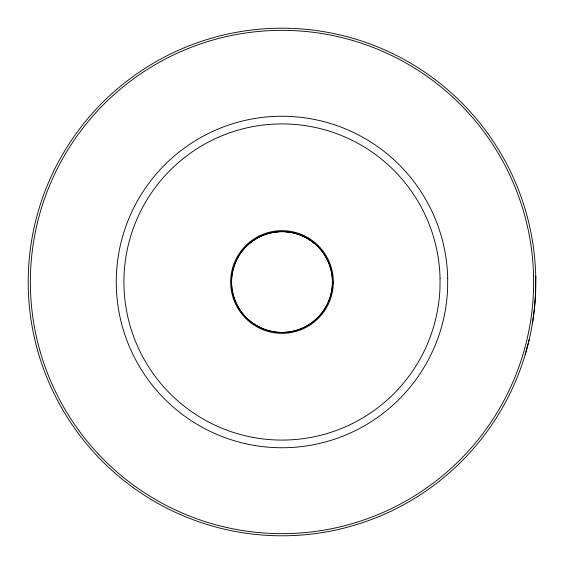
<?xml version="1.0" encoding="UTF-8"?>
<svg xmlns="http://www.w3.org/2000/svg" width="564" height="564" viewBox="0 0 564 564"><rect width="100%" height="100%" fill="white"/><g stroke="black" fill="none" stroke-linecap="round" stroke-linejoin="round"><path stroke-width="0.85" d="M535.8 276.12L535.666 292.067L534.538 307.972L532.409 323.778M525.169 354.827L529.265 339.415M249.753 243.31C267.604 227.821 296.403 227.814 314.247 243.317M305.244 237.296L308.092 238.896M289.487 331.928A50.492 50.492 0 0 0 332.45 284.002L332.393 280.83A50.4 50.4 0 0 0 256.698 238.403A50.4 50.4 0 0 0 255.986 325.174A50.4 50.4 0 0 0 332.365 283.995L332.478 280.83A50.492 50.492 0 0 0 332.041 275.295M288.705 332.041A50.492 50.492 0 0 1 232.072 289.487M231.959 288.705A50.492 50.492 0 0 1 274.513 232.072M275.295 231.959A50.492 50.492 0 0 1 331.928 274.513M529.406 338.583A253.8 253.8 0 0 0 535.596 292.06L535.729 276.12A253.8 253.8 0 0 0 168.643 54.919A253.8 253.8 0 0 0 124.799 481.247A253.8 253.8 0 0 0 529.222 339.401M440.047 278.334L439.962 288.267A158.089 158.089 0 0 1 200.41 417.402A158.089 158.089 0 0 1 202.652 145.265A158.089 158.089 0 0 1 440.047 278.334M447.703 278.158L447.619 288.571A165.753 165.753 0 0 1 196.455 423.966A165.753 165.753 0 0 1 198.803 138.638A165.753 165.753 0 0 1 447.703 278.158M533.579 276.17L533.445 291.976A251.643 251.643 0 0 1 152.125 497.54A251.643 251.643 0 0 1 155.692 64.352A251.643 251.643 0 0 1 533.579 276.17M333.507 282.007L333.31 284.037A51.352 51.352 0 0 1 255.499 325.985A51.352 51.352 0 0 1 256.225 237.585A51.352 51.352 0 0 1 333.338 280.809L333.507 282.007"/></g></svg>
